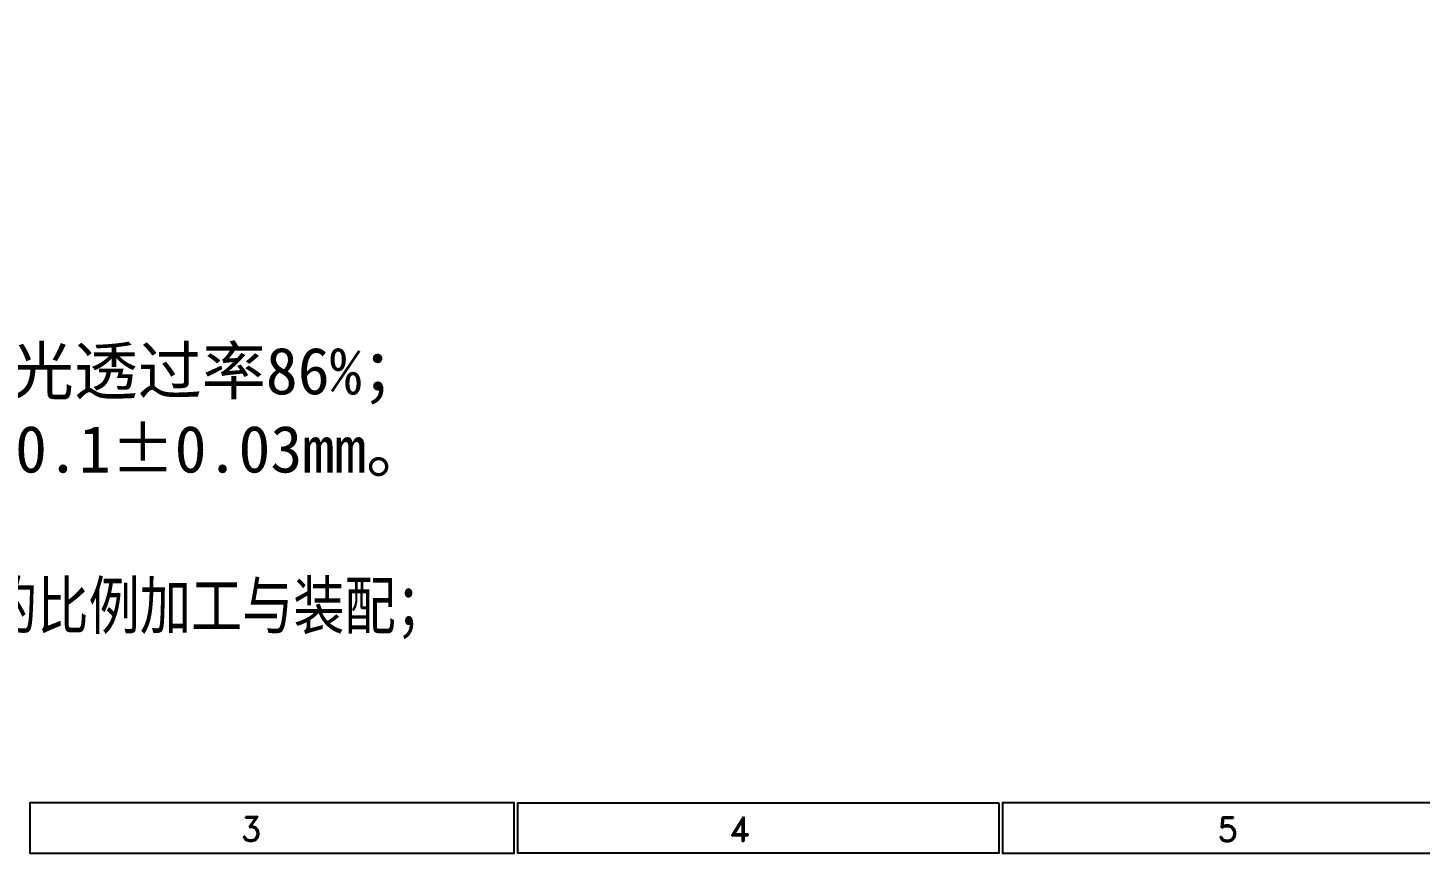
# Model space of a CAD drawing. Header units: inches. Extents: x 1779 to 2225, y 40 to 347.
# Drawn here: x 1870.5 to 1995.2, y 40 to 113.9 of the extents above; entities that cross this region are included whole.
import ezdxf

# ---------------------------------------------------------------- set-up
doc = ezdxf.new("R2010")
doc.units = ezdxf.units.IN
doc.header["$LTSCALE"] = 2.574606
doc.header["$MEASUREMENT"] = 0
doc.layers.add('Dimension', color=7, linetype='CONTINUOUS')
doc.layers.add('模板', color=7, linetype='CONTINUOUS')
doc.styles.get("Standard").update_dxf_attribs({"font": 'romand.shx', "width": 0.8, "bigfont": 'bigfont.shx'})

msp = doc.modelspace()

# ---------------------------------------------------------------- linework, layer by layer
at = {"layer": '模板'}
msp.add_lwpolyline([(1884.692, 44.513), (1870.709, 44.513), (1870.709, 40.005), (1914.085, 40.005), (1914.085, 44.513), (1870.709, 44.513)], dxfattribs=at)
for points in [[(1957.462, 44.513), (1957.462, 40.005), (1914.416, 40.005), (1914.416, 44.513)], [(2001.5, 44.513), (1957.793, 44.513), (1957.793, 40.005), (2001.5, 40.005)]]:
    msp.add_lwpolyline(points, close=True, dxfattribs=at)

# ---------------------------------------------------------------- texts
at = {"layer": 'Dimension', "color": 7, "insert": (1818.72, 113.3), "char_height": 4.2, "width": 206.8999, "attachment_point": 1}
msp.add_mtext('{\\fSimSun|b0|i0|c134|p54;技术要求：\\P1.驱动IC：FT5306\\P2.工作温度：-20°C~60°C\\P  储存温度：-30°C~70°C\\P\\pt42;\\fVerdana|b0|i0|c0|p34;2.\\fSimSun|b0|i0|c134|p2;\\W1;\\C0;钢化玻璃VA区可见光透过率86%；\\P\\ptz;\\fVerdana|b0|i0|c0|p34;3.FPC\\fSimSun|b0|i0|c134|p54;未补强厚度为0.1±0.03mm。\\fVerdana|b0|i0|c0|p34;\\W0.8;\\C7;\\P\\fNSimSun|b0|i0|c134|p49;4.未注公差为±0.20mm;\\fSimSun|b0|i0|c134|p54;\\P\\fSimSun|b0|i0|c134|p2;5.未注尺寸按照图纸1:1的比例加工与装配；}', dxfattribs=at)
at = {"layer": '模板'}
for s, p in [('3', (1889.598, 41.071)), ('4', (1933.306, 41.071)), ('5', (1977.013, 41.041))]:
    msp.add_text(s, height=2.202, dxfattribs=at).set_placement(p)

doc.saveas('drawing.dxf')
